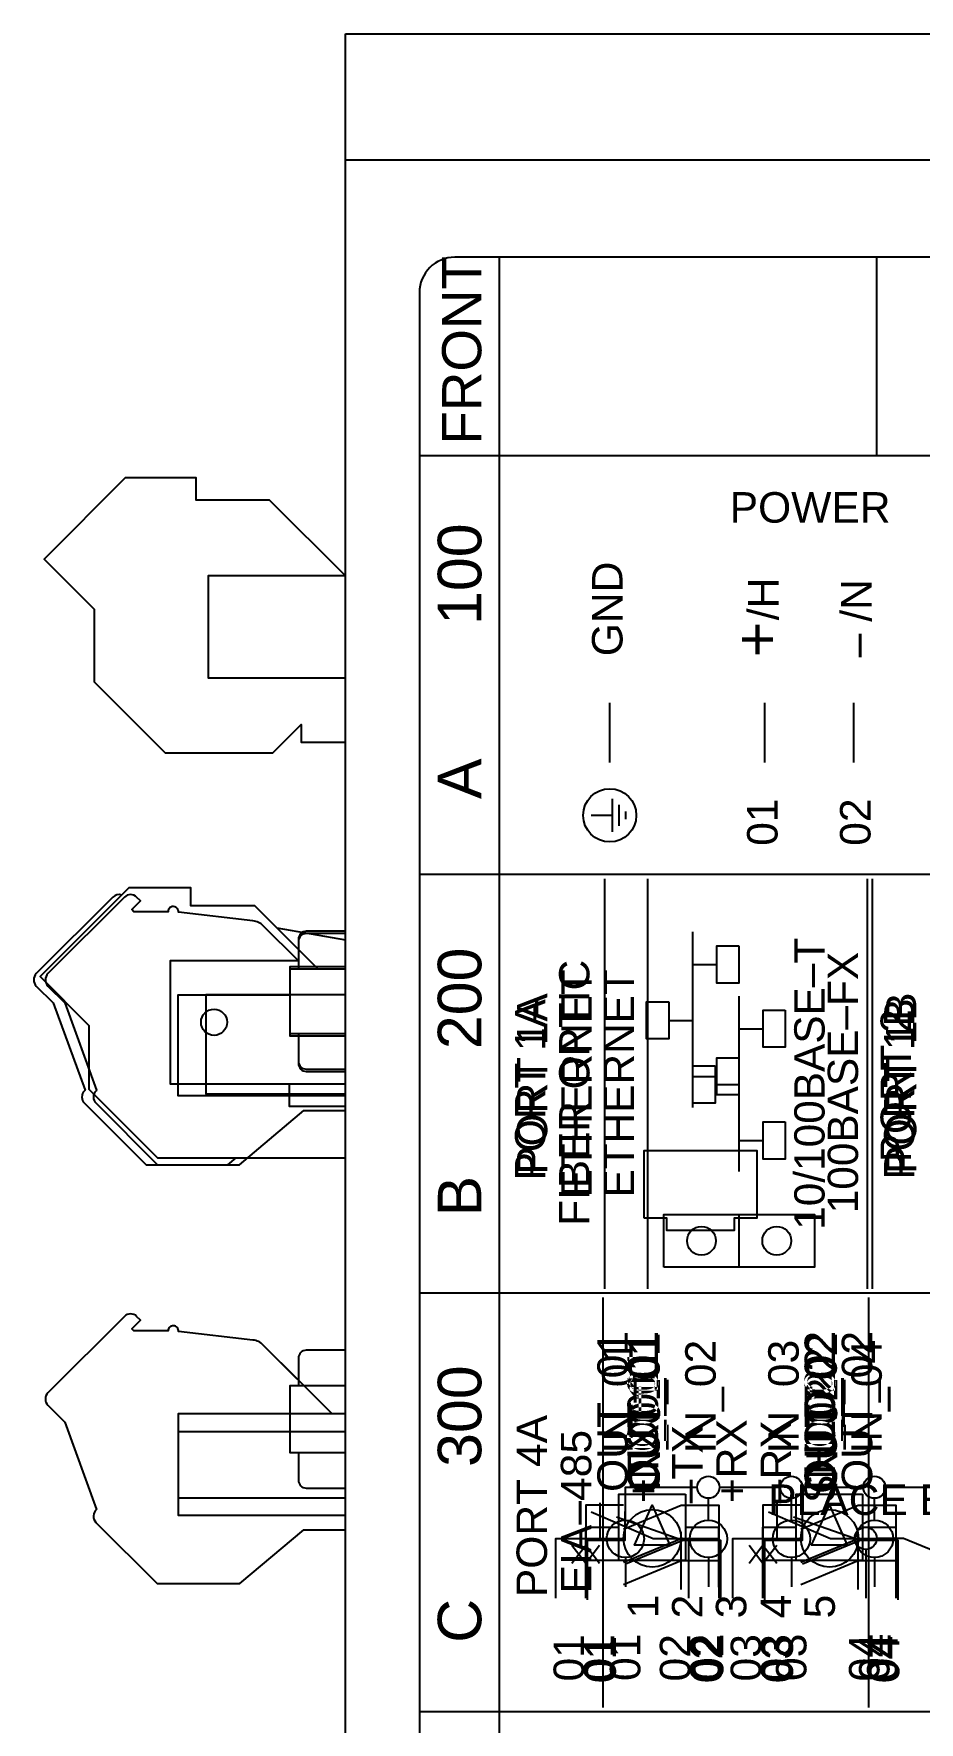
# Model space of a CAD drawing. Extents: x 0.3 to 23.7, y 0.2 to 17.8.
# Drawn here: x 8.648 to 10.647, y 5.042 to 8.852 of the extents above; entities that cross this region are included whole.
import ezdxf

# ---------------------------------------------------------------- set-up
doc = ezdxf.new("R2010")
doc.units = 0
doc.header["$MEASUREMENT"] = 0
for name, color, linetype in [('1_01__0-__NONE__EIA-232', 7, 'CONTINUOUS'), ('1_02__1-__NONE__EIA-485', 7, 'CONTINUOUS'), ('1_03__2-___1__10-100BASE-T', 7, 'CONTINUOUS'), ('1_04__3-___1__10-100BASE-T', 7, 'CONTINUOUS'), ('1_05__4-___1__100BASE-FX_M', 7, 'CONTINUOUS'), ('1_06__6-___2__10-100BASE-T', 7, 'CONTINUOUS'), ('1_07__8-___2__100BASE-FX_M', 7, 'CONTINUOUS'), ('2_01__0-__EMPTY', 7, 'CONTINUOUS'), ('2_02__A-__SERIAL_COMMUNICA', 7, 'CONTINUOUS'), ('2_03__B-___3__DI___4__DO__', 7, 'CONTINUOUS'), ('2_04__1-___4__DI___4__DO_E', 7, 'CONTINUOUS'), ('2_05__C-___4__DI___4__DO_F', 7, 'CONTINUOUS'), ('2_06__D-___4__DI___3__DO_E', 7, 'CONTINUOUS'), ('2_07__2A___8__DO__ELECTROM', 7, 'CONTINUOUS'), ('2_08__2B___8__DO__ELECTROM', 7, 'CONTINUOUS'), ('2_09__2C___8__DO_ELECTROME', 7, 'CONTINUOUS'), ('2_10__2D___8__DO_ELECTROME', 7, 'CONTINUOUS'), ('2_11__2G___8__DO_ELECTROME', 7, 'CONTINUOUS'), ('2_12__3-___8__DI', 7, 'CONTINUOUS'), ('2_13__4-___14__DI', 7, 'CONTINUOUS'), ('2_14__5-___8__AI___20_MA_O', 7, 'CONTINUOUS'), ('2_15__6-___4__AI___4__AO__', 7, 'CONTINUOUS'), ('6_00_____DWG', 7, 'CONTINUOUS')]:
    doc.layers.add(name, color=color, linetype=linetype)
doc.styles.add('ARIAL', font='arial.ttf')

msp = doc.modelspace()

# ---------------------------------------------------------------- linework, layer by layer
at = {"layer": '1_01__0-__NONE__EIA-232'}
for points in [[(10.5301, 6.0198), (10.5301, 6.9448)], [(9.3515, 6.7411), (9.2259, 6.7411), (9.2259, 6.5911), (9.3515, 6.5911)], [(9.3515, 6.455), (8.9743, 6.455), (8.9743, 6.6834), (9.2259, 6.6834)]]:
    msp.add_lwpolyline(points, dxfattribs=at)
for points in [[(9.2456, 6.7597), (9.1662, 6.8391, 0.169586), (9.1428, 6.8504), (8.9746, 6.8695, 1.058395), (8.9511, 6.8709), (8.8742, 6.8709), (8.8692, 6.8758), (8.8887, 6.8953), (8.8803, 6.9037, 0.414214), (8.8525, 6.9037), (8.6799, 6.7311, 0.414214), (8.6799, 6.7032), (8.7182, 6.6649), (8.7899, 6.468), (8.7885, 6.4666, 0.414214), (8.7885, 6.4387), (8.9277, 6.2996), (9.1122, 6.2996), (9.2581, 6.422), (9.3515, 6.422)], [(9.3515, 6.8216), (9.2633, 6.8216, 0.414214), (9.2456, 6.8039), (9.2456, 6.7411)], [(9.2456, 6.5911), (9.2456, 6.5283, 0.414214), (9.2633, 6.5106), (9.3515, 6.5106)]]:
    msp.add_lwpolyline(points, format="xyb", dxfattribs=at)
at = {"layer": '1_02__1-__NONE__EIA-485'}
for points in [[(10.5301, 6.0198), (10.5301, 6.9448)], [(9.3515, 6.7411), (9.2904, 6.7411), (9.1471, 6.8844), (9.0026, 6.8844), (9.0026, 6.9244), (8.8626, 6.9244), (8.6626, 6.7244), (8.7726, 6.6144), (8.7726, 6.4704), (8.9276, 6.3154), (9.3515, 6.3154)], [(9.1971, 6.8344), (9.3515, 6.8072)], [(9.3515, 6.4589), (9.0376, 6.4589), (9.0376, 6.6839), (9.3515, 6.6839)]]:
    msp.add_lwpolyline(points, dxfattribs=at)
msp.add_lwpolyline([(8.8466, 6.9084, 0.285461), (8.8263, 6.9037), (8.6537, 6.7311, 0.414214), (8.6537, 6.7032), (8.692, 6.6649), (8.7637, 6.468), (8.7623, 6.4666, 0.414214), (8.7623, 6.4387), (8.9015, 6.2996), (9.086, 6.2996), (9.1049, 6.3154)], format="xyb", dxfattribs=at)
at = {"layer": '1_03__2-___1__10-100BASE-T'}
for points in [[(9.9377, 6.0198), (9.9377, 6.9448)], [(10.5301, 6.0198), (10.5301, 6.9448)], [(10.136, 6.4291), (10.136, 6.8253)], [(10.2403, 6.7938), (10.2403, 6.7098), (10.1903, 6.7098), (10.1903, 6.7938), (10.2403, 6.7938)], [(10.136, 6.7518), (10.1875, 6.7518)], [(9.3515, 6.7411), (9.2259, 6.7411), (9.2259, 6.5911), (9.3515, 6.5911)], [(9.3515, 6.455), (8.9743, 6.455), (8.9743, 6.6834), (9.2259, 6.6834)], [(10.0817, 6.6676), (10.0817, 6.5836), (10.0317, 6.5836), (10.0317, 6.6676), (10.0817, 6.6676)], [(10.0845, 6.6256), (10.136, 6.6256)], [(10.2403, 6.5414), (10.2403, 6.4573), (10.1903, 6.4573), (10.1903, 6.5414), (10.2403, 6.5414)], [(10.136, 6.4993), (10.1875, 6.4993)], [(10.0253, 6.1796), (10.0765, 6.1796), (10.0765, 6.152), (10.23, 6.152), (10.23, 6.1796), (10.2811, 6.1796), (10.2811, 6.3311), (10.0253, 6.3311), (10.0253, 6.1796)]]:
    msp.add_lwpolyline(points, dxfattribs=at)
for points in [[(9.2456, 6.7597), (9.1662, 6.8391, 0.169586), (9.1428, 6.8504), (8.9746, 6.8695, 1.058395), (8.9511, 6.8709), (8.8742, 6.8709), (8.8692, 6.8758), (8.8887, 6.8953), (8.8803, 6.9037, 0.414214), (8.8525, 6.9037), (8.6799, 6.7311, 0.414214), (8.6799, 6.7032), (8.7182, 6.6649), (8.7899, 6.468), (8.7885, 6.4666, 0.414214), (8.7885, 6.4387), (8.9277, 6.2996), (9.1122, 6.2996), (9.2581, 6.422), (9.3515, 6.422)], [(9.3515, 6.8216), (9.2633, 6.8216, 0.414214), (9.2456, 6.8039), (9.2456, 6.7411)], [(9.2456, 6.5911), (9.2456, 6.5283, 0.414214), (9.2633, 6.5106), (9.3515, 6.5106)]]:
    msp.add_lwpolyline(points, format="xyb", dxfattribs=at)
at = {"layer": '1_04__3-___1__10-100BASE-T'}
for points in [[(9.9377, 6.0198), (9.9377, 6.9448)], [(10.5301, 6.0198), (10.5301, 6.9448)], [(9.3515, 6.7411), (9.2904, 6.7411), (9.1471, 6.8844), (9.0026, 6.8844), (9.0026, 6.9244), (8.8626, 6.9244), (8.6626, 6.7244), (8.7726, 6.6144), (8.7726, 6.4704), (8.9276, 6.3154), (9.3515, 6.3154)], [(9.1971, 6.8344), (9.3515, 6.8072)], [(10.136, 6.4291), (10.136, 6.8253)], [(10.2403, 6.7938), (10.2403, 6.7098), (10.1903, 6.7098), (10.1903, 6.7938), (10.2403, 6.7938)], [(10.136, 6.7518), (10.1875, 6.7518)], [(9.3515, 6.4589), (9.0376, 6.4589), (9.0376, 6.6839), (9.3515, 6.6839)], [(10.0817, 6.6676), (10.0817, 6.5836), (10.0317, 6.5836), (10.0317, 6.6676), (10.0817, 6.6676)], [(10.0845, 6.6256), (10.136, 6.6256)], [(10.2403, 6.5414), (10.2403, 6.4573), (10.1903, 6.4573), (10.1903, 6.5414), (10.2403, 6.5414)], [(10.136, 6.4993), (10.1875, 6.4993)], [(10.0253, 6.1796), (10.0765, 6.1796), (10.0765, 6.152), (10.23, 6.152), (10.23, 6.1796), (10.2811, 6.1796), (10.2811, 6.3311), (10.0253, 6.3311), (10.0253, 6.1796)]]:
    msp.add_lwpolyline(points, dxfattribs=at)
msp.add_lwpolyline([(8.8466, 6.9084, 0.285461), (8.8263, 6.9037), (8.6537, 6.7311, 0.414214), (8.6537, 6.7032), (8.692, 6.6649), (8.7637, 6.468), (8.7623, 6.4666, 0.414214), (8.7623, 6.4387), (8.9015, 6.2996), (9.086, 6.2996), (9.1049, 6.3154)], format="xyb", dxfattribs=at)
at = {"layer": '1_05__4-___1__100BASE-FX_M'}
for points in [[(10.0343, 6.0198), (10.0343, 6.9448)], [(10.5421, 6.0198), (10.5421, 6.9448)], [(9.3515, 6.4815), (8.9567, 6.4815), (8.9567, 6.761), (9.2456, 6.761)], [(9.3515, 6.7462), (9.2259, 6.7462), (9.2259, 6.5962), (9.3515, 6.5962)], [(10.2405, 6.2842), (10.2405, 6.6804)], [(10.3448, 6.6489), (10.3448, 6.5649), (10.2949, 6.5649), (10.2949, 6.6489), (10.3448, 6.6489)], [(10.2405, 6.6069), (10.2921, 6.6069)], [(10.1862, 6.5227), (10.1862, 6.4386), (10.1363, 6.4386), (10.1363, 6.5227), (10.1862, 6.5227)], [(9.2245, 6.4815), (9.2245, 6.4319), (9.3515, 6.4319)], [(10.189, 6.4807), (10.2405, 6.4807)], [(10.3448, 6.3964), (10.3448, 6.3124), (10.2949, 6.3124), (10.2949, 6.3964), (10.3448, 6.3964)], [(10.2405, 6.3544), (10.2921, 6.3544)], [(10.0706, 6.0687), (10.0706, 6.1877), (10.4106, 6.1877), (10.4106, 6.0687), (10.0706, 6.0687)], [(10.2406, 6.0687), (10.2406, 6.1877)]]:
    msp.add_lwpolyline(points, dxfattribs=at)
for points in [[(9.3515, 6.8267), (9.2633, 6.8267, 0.414214), (9.2456, 6.809), (9.2456, 6.7462)], [(9.2456, 6.5962), (9.2456, 6.5334, 0.414214), (9.2633, 6.5157), (9.3515, 6.5157)]]:
    msp.add_lwpolyline(points, format="xyb", dxfattribs=at)
for centre, radius in [((9.0551, 6.6213), 0.0295), ((10.1556, 6.1281), 0.0325), ((10.3256, 6.1281), 0.0325)]:
    msp.add_circle(centre, radius, dxfattribs=at)
at = {"layer": '1_06__6-___2__10-100BASE-T'}
for points in [[(9.9377, 6.0198), (9.9377, 6.9448)], [(10.5421, 6.0198), (10.5421, 6.9448)], [(10.136, 6.4291), (10.136, 6.8253)], [(10.2403, 6.7938), (10.2403, 6.7098), (10.1903, 6.7098), (10.1903, 6.7938), (10.2403, 6.7938)], [(9.3515, 6.4815), (8.9567, 6.4815), (8.9567, 6.761), (9.2456, 6.761)], [(9.3515, 6.7462), (9.2259, 6.7462), (9.2259, 6.5962), (9.3515, 6.5962)], [(10.136, 6.7518), (10.1875, 6.7518)], [(10.0817, 6.6676), (10.0817, 6.5836), (10.0317, 6.5836), (10.0317, 6.6676), (10.0817, 6.6676)], [(10.0845, 6.6256), (10.136, 6.6256)], [(10.2403, 6.5414), (10.2403, 6.4573), (10.1903, 6.4573), (10.1903, 6.5414), (10.2403, 6.5414)], [(10.136, 6.4993), (10.1875, 6.4993)], [(10.0253, 6.1796), (10.0765, 6.1796), (10.0765, 6.152), (10.23, 6.152), (10.23, 6.1796), (10.2811, 6.1796), (10.2811, 6.3311), (10.0253, 6.3311), (10.0253, 6.1796)]]:
    msp.add_lwpolyline(points, dxfattribs=at)
for points in [[(9.3515, 6.8267), (9.2633, 6.8267, 0.414214), (9.2456, 6.809), (9.2456, 6.7462)], [(9.2456, 6.5962), (9.2456, 6.5334, 0.414214), (9.2633, 6.5157), (9.3515, 6.5157)]]:
    msp.add_lwpolyline(points, format="xyb", dxfattribs=at)
msp.add_circle((9.0551, 6.6213), 0.0295, dxfattribs=at)
at = {"layer": '1_07__8-___2__100BASE-FX_M'}
for points in [[(10.0343, 6.0198), (10.0343, 6.9448)], [(10.5421, 6.0198), (10.5421, 6.9448)], [(9.3515, 6.4815), (8.9567, 6.4815), (8.9567, 6.761), (9.2456, 6.761)], [(9.3515, 6.7462), (9.2259, 6.7462), (9.2259, 6.5962), (9.3515, 6.5962)], [(10.2405, 6.2842), (10.2405, 6.6804)], [(10.3448, 6.6489), (10.3448, 6.5649), (10.2949, 6.5649), (10.2949, 6.6489), (10.3448, 6.6489)], [(10.2405, 6.6069), (10.2921, 6.6069)], [(10.1862, 6.5227), (10.1862, 6.4386), (10.1363, 6.4386), (10.1363, 6.5227), (10.1862, 6.5227)], [(9.2245, 6.4815), (9.2245, 6.4319), (9.3515, 6.4319)], [(10.189, 6.4807), (10.2405, 6.4807)], [(10.3448, 6.3964), (10.3448, 6.3124), (10.2949, 6.3124), (10.2949, 6.3964), (10.3448, 6.3964)], [(10.2405, 6.3544), (10.2921, 6.3544)], [(10.0706, 6.0687), (10.0706, 6.1877), (10.4106, 6.1877), (10.4106, 6.0687), (10.0706, 6.0687)], [(10.2406, 6.0687), (10.2406, 6.1877)]]:
    msp.add_lwpolyline(points, dxfattribs=at)
for points in [[(9.3515, 6.8267), (9.2633, 6.8267, 0.414214), (9.2456, 6.809), (9.2456, 6.7462)], [(9.2456, 6.5962), (9.2456, 6.5334, 0.414214), (9.2633, 6.5157), (9.3515, 6.5157)]]:
    msp.add_lwpolyline(points, format="xyb", dxfattribs=at)
for centre, radius in [((9.0551, 6.6213), 0.0295), ((10.1556, 6.1281), 0.0325), ((10.3256, 6.1281), 0.0325)]:
    msp.add_circle(centre, radius, dxfattribs=at)
at = {"layer": '2_02__A-__SERIAL_COMMUNICA'}
for points in [[(9.9334, 5.0748), (9.9334, 5.9998)], [(10.5334, 5.0748), (10.5334, 5.9998)], [(9.3515, 5.8006), (9.2259, 5.8006), (9.2259, 5.6506), (9.3515, 5.6506)], [(9.2259, 5.7372), (8.9743, 5.7372), (8.9743, 5.5088), (9.3515, 5.5088)], [(8.9743, 5.6978), (9.2259, 5.6978)], [(8.9743, 5.5482), (9.3515, 5.5482)]]:
    msp.add_lwpolyline(points, dxfattribs=at)
for points in [[(9.2456, 5.8135), (9.1662, 5.8929, 0.169586), (9.1428, 5.9042), (8.9746, 5.9234, 0.430941), (8.9636, 5.9365, 0.430926), (8.9511, 5.9247), (8.8741, 5.9247), (8.8692, 5.9296), (8.8887, 5.9491), (8.8803, 5.9575, 0.414218), (8.8525, 5.9575), (8.6799, 5.7849, 0.414213), (8.6799, 5.757), (8.7181, 5.7188), (8.7898, 5.5218, 0.440578), (8.7884, 5.4926), (8.9265, 5.3545), (9.1135, 5.3545), (9.2581, 5.4759), (9.3515, 5.4759)], [(9.3515, 5.8811), (9.2633, 5.8811, 0.414214), (9.2456, 5.8634), (9.2456, 5.8006)], [(9.2456, 5.6506), (9.2456, 5.5878, 0.414214), (9.2633, 5.5701), (9.3515, 5.5701)]]:
    msp.add_lwpolyline(points, format="xyb", dxfattribs=at)
at = {"layer": '2_03__B-___3__DI___4__DO__'}
msp.add_lwpolyline([(9.3216, 5.7375), (9.1662, 5.8929, 0.169586), (9.1428, 5.9042), (8.9746, 5.9234, 0.430941), (8.9636, 5.9365, 0.430926), (8.9511, 5.9247), (8.8741, 5.9247), (8.8692, 5.9296), (8.8887, 5.9491), (8.8803, 5.9575, 0.414218), (8.8525, 5.9575), (8.6799, 5.7849, 0.414213), (8.6799, 5.757), (8.7181, 5.7188), (8.7898, 5.5218, 0.440578), (8.7884, 5.4926), (8.9265, 5.3545), (9.1135, 5.3545), (9.2581, 5.4759), (9.3515, 5.4759)], format="xyb", dxfattribs=at)
for points in [[(9.3515, 5.7372), (8.9743, 5.7372), (8.9743, 5.5088), (9.3515, 5.5088)], [(8.9743, 5.6978), (9.3515, 5.6978)], [(8.9743, 5.5482), (9.3515, 5.5482)], [(9.8947, 5.3214), (9.8947, 5.4564), (9.9798, 5.4564)], [(9.9798, 5.4027), (10.1098, 5.4564), (10.1948, 5.4564), (10.1948, 5.3214)], [(10.2947, 5.3214), (10.2947, 5.4564), (10.3797, 5.4564)], [(10.3798, 5.4027), (10.5098, 5.4564), (10.5948, 5.4564), (10.5948, 5.3214)]]:
    msp.add_lwpolyline(points, dxfattribs=at)
at = {"layer": '2_04__1-___4__DI___4__DO_E'}
msp.add_lwpolyline([(9.3216, 5.7375), (9.1662, 5.8929, 0.169586), (9.1428, 5.9042), (8.9746, 5.9234, 0.430941), (8.9636, 5.9365, 0.430926), (8.9511, 5.9247), (8.8741, 5.9247), (8.8692, 5.9296), (8.8887, 5.9491), (8.8803, 5.9575, 0.414218), (8.8525, 5.9575), (8.6799, 5.7849, 0.414213), (8.6799, 5.757), (8.7181, 5.7188), (8.7898, 5.5218, 0.440578), (8.7884, 5.4926), (8.9265, 5.3545), (9.1135, 5.3545), (9.2581, 5.4759), (9.3515, 5.4759)], format="xyb", dxfattribs=at)
for points in [[(9.3515, 5.7372), (8.9743, 5.7372), (8.9743, 5.5088), (9.3515, 5.5088)], [(8.9743, 5.6978), (9.3515, 5.6978)], [(8.9743, 5.5482), (9.3515, 5.5482)], [(9.8945, 5.3214), (9.8945, 5.4564), (9.9796, 5.4564)], [(9.9797, 5.4027), (10.1096, 5.4564), (10.1946, 5.4564), (10.1946, 5.3214)], [(10.2945, 5.3214), (10.2945, 5.4564), (10.3796, 5.4564)], [(10.3796, 5.4027), (10.5096, 5.4564), (10.5946, 5.4564), (10.5946, 5.3214)]]:
    msp.add_lwpolyline(points, dxfattribs=at)
at = {"layer": '2_05__C-___4__DI___4__DO_F'}
msp.add_lwpolyline([(9.3216, 5.7375), (9.1662, 5.8929, 0.169586), (9.1428, 5.9042), (8.9746, 5.9234, 0.430941), (8.9636, 5.9365, 0.430926), (8.9511, 5.9247), (8.8741, 5.9247), (8.8692, 5.9296), (8.8887, 5.9491), (8.8803, 5.9575, 0.414218), (8.8525, 5.9575), (8.6799, 5.7849, 0.414213), (8.6799, 5.757), (8.7181, 5.7188), (8.7898, 5.5218, 0.440578), (8.7884, 5.4926), (8.9265, 5.3545), (9.1135, 5.3545), (9.2581, 5.4759), (9.3515, 5.4759)], format="xyb", dxfattribs=at)
for points in [[(9.3515, 5.7372), (8.9743, 5.7372), (8.9743, 5.5088), (9.3515, 5.5088)], [(8.9743, 5.6978), (9.3515, 5.6978)], [(8.9743, 5.5482), (9.3515, 5.5482)], [(9.9796, 5.5313), (9.8945, 5.5313), (9.8945, 5.3213)], [(9.9797, 5.4776), (10.1096, 5.5313), (10.1946, 5.5313), (10.1946, 5.4063)], [(10.3796, 5.5313), (10.2945, 5.5313), (10.2945, 5.3213)], [(10.3796, 5.4776), (10.5096, 5.5313), (10.5946, 5.5313), (10.5946, 5.4063)], [(10.1096, 5.3413), (10.1096, 5.4713)], [(10.5096, 5.3413), (10.5096, 5.4713)], [(9.9796, 5.4063), (9.8945, 5.4063)], [(9.9797, 5.3526), (10.1096, 5.4063), (10.1946, 5.4063), (10.1946, 5.3213)], [(10.3796, 5.4063), (10.2945, 5.4063)], [(10.3796, 5.3526), (10.5096, 5.4063), (10.5946, 5.4063), (10.5946, 5.3213)]]:
    msp.add_lwpolyline(points, dxfattribs=at)
at = {"layer": '2_06__D-___4__DI___3__DO_E'}
msp.add_lwpolyline([(9.3216, 5.7375), (9.1662, 5.8929, 0.169586), (9.1428, 5.9042), (8.9746, 5.9234, 0.430941), (8.9636, 5.9365, 0.430926), (8.9511, 5.9247), (8.8741, 5.9247), (8.8692, 5.9296), (8.8887, 5.9491), (8.8803, 5.9575, 0.414218), (8.8525, 5.9575), (8.6799, 5.7849, 0.414213), (8.6799, 5.757), (8.7181, 5.7188), (8.7898, 5.5218, 0.440578), (8.7884, 5.4926), (8.9265, 5.3545), (9.1135, 5.3545), (9.2581, 5.4759), (9.3515, 5.4759)], format="xyb", dxfattribs=at)
for points in [[(9.3515, 5.7372), (8.9743, 5.7372), (8.9743, 5.5088), (9.3515, 5.5088)], [(8.9743, 5.6978), (9.3515, 5.6978)], [(8.9743, 5.5482), (9.3515, 5.5482)], [(9.8265, 5.3214), (9.8265, 5.4564), (9.9266, 5.4564), (9.9266, 5.5364)], [(10.2265, 5.3214), (10.2265, 5.4564), (10.3266, 5.4564), (10.3266, 5.4564), (10.3266, 5.5364)], [(9.9066, 5.5164), (10.0466, 5.4564), (10.1266, 5.4564), (10.1266, 5.3214)], [(10.3066, 5.5164), (10.4466, 5.4564), (10.5016, 5.4564)], [(10.7416, 5.4027), (10.6116, 5.4564), (10.5516, 5.4564)], [(10.5266, 5.4314), (10.5266, 5.3214)]]:
    msp.add_lwpolyline(points, dxfattribs=at)
msp.add_circle((10.5266, 5.4564), 0.025, dxfattribs=at)
at = {"layer": '2_07__2A___8__DO__ELECTROM'}
msp.add_lwpolyline([(9.3216, 5.7375), (9.1662, 5.8929, 0.169586), (9.1428, 5.9042), (8.9746, 5.9234, 0.430941), (8.9636, 5.9365, 0.430926), (8.9511, 5.9247), (8.8741, 5.9247), (8.8692, 5.9296), (8.8887, 5.9491), (8.8803, 5.9575, 0.414218), (8.8525, 5.9575), (8.6799, 5.7849, 0.414213), (8.6799, 5.757), (8.7181, 5.7188), (8.7898, 5.5218, 0.440578), (8.7884, 5.4926), (8.9265, 5.3545), (9.1135, 5.3545), (9.2581, 5.4759), (9.3515, 5.4759)], format="xyb", dxfattribs=at)
for points in [[(9.3515, 5.7372), (8.9743, 5.7372), (8.9743, 5.5088), (9.3515, 5.5088)], [(8.9743, 5.6978), (9.3515, 5.6978)], [(8.9743, 5.5482), (9.3515, 5.5482)], [(9.8985, 5.3175), (9.8985, 5.4525), (9.9836, 5.4525)], [(9.9837, 5.3988), (10.1136, 5.4525), (10.1986, 5.4525), (10.1986, 5.3175)], [(10.2985, 5.3175), (10.2985, 5.4525), (10.3836, 5.4525)], [(10.3836, 5.3988), (10.5136, 5.4525), (10.5986, 5.4525), (10.5986, 5.3175)]]:
    msp.add_lwpolyline(points, dxfattribs=at)
at = {"layer": '2_08__2B___8__DO__ELECTROM'}
msp.add_lwpolyline([(9.3216, 5.7375), (9.1662, 5.8929, 0.169586), (9.1428, 5.9042), (8.9746, 5.9234, 0.430941), (8.9636, 5.9365, 0.430926), (8.9511, 5.9247), (8.8741, 5.9247), (8.8692, 5.9296), (8.8887, 5.9491), (8.8803, 5.9575, 0.414218), (8.8525, 5.9575), (8.6799, 5.7849, 0.414213), (8.6799, 5.757), (8.7181, 5.7188), (8.7898, 5.5218, 0.440578), (8.7884, 5.4926), (8.9265, 5.3545), (9.1135, 5.3545), (9.2581, 5.4759), (9.3515, 5.4759)], format="xyb", dxfattribs=at)
for points in [[(9.3515, 5.7372), (8.9743, 5.7372), (8.9743, 5.5088), (9.3515, 5.5088)], [(8.9743, 5.6978), (9.3515, 5.6978)], [(8.9743, 5.5482), (9.3515, 5.5482)], [(9.8985, 5.3175), (9.8985, 5.4525), (9.9836, 5.4525), (9.9836, 5.5175)], [(9.9636, 5.505), (10.1136, 5.4525), (10.1986, 5.4525), (10.1986, 5.3175)], [(10.2985, 5.3175), (10.2985, 5.4525), (10.3836, 5.4525), (10.3836, 5.5175)], [(10.3636, 5.505), (10.5136, 5.4525), (10.5986, 5.4525), (10.5986, 5.3175)]]:
    msp.add_lwpolyline(points, dxfattribs=at)
at = {"layer": '2_09__2C___8__DO_ELECTROME'}
msp.add_lwpolyline([(9.3216, 5.7375), (9.1662, 5.8929, 0.169586), (9.1428, 5.9042), (8.9746, 5.9234, 0.430941), (8.9636, 5.9365, 0.430926), (8.9511, 5.9247), (8.8741, 5.9247), (8.8692, 5.9296), (8.8887, 5.9491), (8.8803, 5.9575, 0.414218), (8.8525, 5.9575), (8.6799, 5.7849, 0.414213), (8.6799, 5.757), (8.7181, 5.7188), (8.7898, 5.5218, 0.440578), (8.7884, 5.4926), (8.9265, 5.3545), (9.1135, 5.3545), (9.2581, 5.4759), (9.3515, 5.4759)], format="xyb", dxfattribs=at)
for points in [[(9.3515, 5.7372), (8.9743, 5.7372), (8.9743, 5.5088), (9.3515, 5.5088)], [(8.9743, 5.6978), (9.3515, 5.6978)], [(8.9743, 5.5482), (9.3515, 5.5482)], [(9.8985, 5.3175), (9.8985, 5.4525), (9.9836, 5.4525)], [(9.9837, 5.3988), (10.1136, 5.4525), (10.1986, 5.4525), (10.1986, 5.3175)], [(10.2985, 5.3175), (10.2985, 5.4525), (10.3836, 5.4525)], [(10.3836, 5.3988), (10.5136, 5.4525), (10.5986, 5.4525), (10.5986, 5.3175)]]:
    msp.add_lwpolyline(points, dxfattribs=at)
at = {"layer": '2_10__2D___8__DO_ELECTROME'}
msp.add_lwpolyline([(9.3216, 5.7375), (9.1662, 5.8929, 0.169586), (9.1428, 5.9042), (8.9746, 5.9234, 0.430941), (8.9636, 5.9365, 0.430926), (8.9511, 5.9247), (8.8741, 5.9247), (8.8692, 5.9296), (8.8887, 5.9491), (8.8803, 5.9575, 0.414218), (8.8525, 5.9575), (8.6799, 5.7849, 0.414213), (8.6799, 5.757), (8.7181, 5.7188), (8.7898, 5.5218, 0.440578), (8.7884, 5.4926), (8.9265, 5.3545), (9.1135, 5.3545), (9.2581, 5.4759), (9.3515, 5.4759)], format="xyb", dxfattribs=at)
for points in [[(9.3515, 5.7372), (8.9743, 5.7372), (8.9743, 5.5088), (9.3515, 5.5088)], [(8.9743, 5.6978), (9.3515, 5.6978)], [(8.9743, 5.5482), (9.3515, 5.5482)], [(9.8985, 5.3175), (9.8985, 5.4525), (9.9836, 5.4525)], [(9.9837, 5.3988), (10.1136, 5.4525), (10.1986, 5.4525), (10.1986, 5.3175)], [(10.2985, 5.3175), (10.2985, 5.4525), (10.3836, 5.4525)], [(10.3836, 5.3988), (10.5136, 5.4525), (10.5986, 5.4525), (10.5986, 5.3175)]]:
    msp.add_lwpolyline(points, dxfattribs=at)
at = {"layer": '2_11__2G___8__DO_ELECTROME'}
msp.add_lwpolyline([(9.3216, 5.7375), (9.1662, 5.8929, 0.169586), (9.1428, 5.9042), (8.9746, 5.9234, 0.430941), (8.9636, 5.9365, 0.430926), (8.9511, 5.9247), (8.8741, 5.9247), (8.8692, 5.9296), (8.8887, 5.9491), (8.8803, 5.9575, 0.414218), (8.8525, 5.9575), (8.6799, 5.7849, 0.414213), (8.6799, 5.757), (8.7181, 5.7188), (8.7898, 5.5218, 0.440578), (8.7884, 5.4926), (8.9265, 5.3545), (9.1135, 5.3545), (9.2581, 5.4759), (9.3515, 5.4759)], format="xyb", dxfattribs=at)
for points in [[(9.3515, 5.7372), (8.9743, 5.7372), (8.9743, 5.5088), (9.3515, 5.5088)], [(8.9743, 5.6978), (9.3515, 5.6978)], [(8.9743, 5.5482), (9.3515, 5.5482)], [(9.8985, 5.3175), (9.8985, 5.4525), (9.9836, 5.4525)], [(9.9837, 5.3988), (10.1136, 5.4525), (10.1986, 5.4525), (10.1986, 5.3175)], [(10.2985, 5.3175), (10.2985, 5.4525), (10.3836, 5.4525)], [(10.3836, 5.3988), (10.5136, 5.4525), (10.5986, 5.4525), (10.5986, 5.3175)]]:
    msp.add_lwpolyline(points, dxfattribs=at)
at = {"layer": '2_12__3-___8__DI'}
msp.add_lwpolyline([(9.3216, 5.7375), (9.1662, 5.8929, 0.169586), (9.1428, 5.9042), (8.9746, 5.9234, 0.430941), (8.9636, 5.9365, 0.430926), (8.9511, 5.9247), (8.8741, 5.9247), (8.8692, 5.9296), (8.8887, 5.9491), (8.8803, 5.9575, 0.414218), (8.8525, 5.9575), (8.6799, 5.7849, 0.414213), (8.6799, 5.757), (8.7181, 5.7188), (8.7898, 5.5218, 0.440578), (8.7884, 5.4926), (8.9265, 5.3545), (9.1135, 5.3545), (9.2581, 5.4759), (9.3515, 5.4759)], format="xyb", dxfattribs=at)
for points in [[(9.3515, 5.7372), (8.9743, 5.7372), (8.9743, 5.5088), (9.3515, 5.5088)], [(8.9743, 5.6978), (9.3515, 5.6978)], [(8.9743, 5.5482), (9.3515, 5.5482)], [(9.8948, 5.3214), (9.8948, 5.4564), (9.9798, 5.4564)], [(10.1098, 5.4564), (10.1948, 5.4564), (10.1948, 5.3214)], [(10.2949, 5.3214), (10.2949, 5.4564), (10.3799, 5.4564)], [(10.5099, 5.4564), (10.5949, 5.4564), (10.5949, 5.3214)]]:
    msp.add_lwpolyline(points, dxfattribs=at)
for centre in [(10.0448, 5.4564), (10.4449, 5.4564)]:
    msp.add_circle(centre, 0.065, dxfattribs=at)
at = {"layer": '2_13__4-___14__DI'}
msp.add_lwpolyline([(9.3216, 5.7375), (9.1662, 5.8929, 0.169586), (9.1428, 5.9042), (8.9746, 5.9234, 0.430941), (8.9636, 5.9365, 0.430926), (8.9511, 5.9247), (8.8741, 5.9247), (8.8692, 5.9296), (8.8887, 5.9491), (8.8803, 5.9575, 0.414218), (8.8525, 5.9575), (8.6799, 5.7849, 0.414213), (8.6799, 5.757), (8.7181, 5.7188), (8.7898, 5.5218, 0.440578), (8.7884, 5.4926), (8.9265, 5.3545), (9.1135, 5.3545), (9.2581, 5.4759), (9.3515, 5.4759)], format="xyb", dxfattribs=at)
for points in [[(9.3515, 5.7372), (8.9743, 5.7372), (8.9743, 5.5088), (9.3515, 5.5088)], [(8.9743, 5.6978), (9.3515, 5.6978)], [(9.9837, 5.4978), (9.9837, 5.5719), (10.1462, 5.5719)], [(10.1962, 5.5719), (10.3337, 5.5719)], [(10.3837, 5.5719), (10.5212, 5.5719)], [(10.5712, 5.5719), (10.7087, 5.5719)], [(8.9743, 5.5482), (9.3515, 5.5482)], [(10.1712, 5.4978), (10.1712, 5.5469)], [(10.3587, 5.4978), (10.3587, 5.5469)], [(10.5462, 5.4978), (10.5462, 5.5469)], [(9.9837, 5.4133), (9.9837, 5.3469)], [(10.1712, 5.4133), (10.1712, 5.3469)], [(10.3587, 5.4133), (10.3587, 5.3469)], [(10.5462, 5.4133), (10.5462, 5.3469)]]:
    msp.add_lwpolyline(points, dxfattribs=at)
for centre, radius in [((10.1712, 5.5719), 0.025), ((10.3587, 5.5719), 0.025), ((10.5462, 5.5719), 0.025), ((9.9837, 5.4555), 0.0422), ((10.1712, 5.4555), 0.0422), ((10.3587, 5.4555), 0.0422), ((10.5462, 5.4555), 0.0422)]:
    msp.add_circle(centre, radius, dxfattribs=at)
at = {"layer": '2_14__5-___8__AI___20_MA_O'}
msp.add_lwpolyline([(9.3216, 5.7375), (9.1662, 5.8929, 0.169586), (9.1428, 5.9042), (8.9746, 5.9234, 0.430941), (8.9636, 5.9365, 0.430926), (8.9511, 5.9247), (8.8741, 5.9247), (8.8692, 5.9296), (8.8887, 5.9491), (8.8803, 5.9575, 0.414218), (8.8525, 5.9575), (8.6799, 5.7849, 0.414213), (8.6799, 5.757), (8.7181, 5.7188), (8.7898, 5.5218, 0.440578), (8.7884, 5.4926), (8.9265, 5.3545), (9.1135, 5.3545), (9.2581, 5.4759), (9.3515, 5.4759)], format="xyb", dxfattribs=at)
for points in [[(9.3515, 5.7372), (8.9743, 5.7372), (8.9743, 5.5088), (9.3515, 5.5088)], [(8.9743, 5.6978), (9.3515, 5.6978)], [(8.9743, 5.5482), (9.3515, 5.5482)], [(10.1193, 5.5564), (10.1193, 5.4064), (9.9693, 5.4064), (9.9693, 5.5564), (10.1193, 5.5564)], [(10.0842, 5.4414), (10.0042, 5.4414), (10.0443, 5.5314), (10.0842, 5.4414)], [(10.5193, 5.5564), (10.5193, 5.4064), (10.3693, 5.4064), (10.3693, 5.5564), (10.5193, 5.5564)], [(10.4843, 5.4414), (10.4043, 5.4414), (10.4443, 5.5314), (10.4843, 5.4414)], [(9.8942, 5.3464), (9.8942, 5.4814), (9.9693, 5.4814)], [(10.1193, 5.4814), (10.1944, 5.4814), (10.1944, 5.3464)], [(10.2943, 5.3464), (10.2942, 5.4814), (10.3693, 5.4814)], [(10.5194, 5.4814), (10.5945, 5.4814), (10.5945, 5.3464)], [(9.863, 5.4002), (9.8942, 5.4414), (9.9254, 5.4002)], [(10.263, 5.4002), (10.2943, 5.4414), (10.3255, 5.4002)]]:
    msp.add_lwpolyline(points, dxfattribs=at)
at = {"layer": '2_15__6-___4__AI___4__AO__'}
msp.add_lwpolyline([(9.3216, 5.7375), (9.1662, 5.8929, 0.169586), (9.1428, 5.9042), (8.9746, 5.9234, 0.430941), (8.9636, 5.9365, 0.430926), (8.9511, 5.9247), (8.8741, 5.9247), (8.8692, 5.9296), (8.8887, 5.9491), (8.8803, 5.9575, 0.414218), (8.8525, 5.9575), (8.6799, 5.7849, 0.414213), (8.6799, 5.757), (8.7181, 5.7188), (8.7898, 5.5218, 0.440578), (8.7884, 5.4926), (8.9265, 5.3545), (9.1135, 5.3545), (9.2581, 5.4759), (9.3515, 5.4759)], format="xyb", dxfattribs=at)
for points in [[(9.3515, 5.7372), (8.9743, 5.7372), (8.9743, 5.5088), (9.3515, 5.5088)], [(8.9743, 5.6978), (9.3515, 5.6978)], [(8.9743, 5.5482), (9.3515, 5.5482)], [(10.1193, 5.5564), (10.1193, 5.4064), (9.9693, 5.4064), (9.9693, 5.5564), (10.1193, 5.5564)], [(10.0842, 5.4414), (10.0042, 5.4414), (10.0443, 5.5314), (10.0842, 5.4414)], [(10.5193, 5.5564), (10.5193, 5.4064), (10.3693, 5.4064), (10.3693, 5.5564), (10.5193, 5.5564)], [(10.4843, 5.4414), (10.4043, 5.4414), (10.4443, 5.5314), (10.4843, 5.4414)], [(9.8942, 5.3464), (9.8942, 5.4814), (9.9693, 5.4814)], [(10.1193, 5.4814), (10.1944, 5.4814), (10.1944, 5.3464)], [(10.2943, 5.3464), (10.2942, 5.4814), (10.3693, 5.4814)], [(10.5194, 5.4814), (10.5945, 5.4814), (10.5945, 5.3464)], [(9.863, 5.4414), (9.8942, 5.4002), (9.9254, 5.4414)], [(10.263, 5.4414), (10.2943, 5.4002), (10.3255, 5.4414)]]:
    msp.add_lwpolyline(points, dxfattribs=at)
at = {"layer": '6_00_____DWG'}
msp.add_lwpolyline([(9.3515, 8.8524), (14.4705, 8.8524), (14.4705, 1.569), (9.3515, 1.569)], close=True, dxfattribs=at)
for points in [[(14.4705, 8.567), (9.3515, 8.567)], [(9.6985, 8.3481), (9.6985, 2.0231)], [(10.5509, 8.3481), (10.5509, 7.8998)], [(13.3887, 7.8998), (9.5187, 7.8998)], [(9.3515, 7.6288), (9.1805, 7.7998), (9.0145, 7.7998), (9.0145, 7.8498), (8.8545, 7.8498), (8.6715, 7.6668), (8.7845, 7.5538), (8.7845, 7.3898), (8.9445, 7.2298), (9.1875, 7.2298), (9.2515, 7.2938), (9.2515, 7.2538), (9.3515, 7.2538)], [(9.3515, 7.6288), (9.0415, 7.6288), (9.0415, 7.3988), (9.3515, 7.3988)], [(9.9485, 7.2075), (9.9485, 7.3425)], [(9.9485, 7.2075), (9.9485, 7.3425)], [(10.2985, 7.2075), (10.2985, 7.3425)], [(10.4986, 7.3425), (10.4986, 7.2075)], [(9.9545, 7.0884), (9.9065, 7.0884)], [(9.9545, 7.051), (9.9545, 7.1258)], [(9.9695, 7.0648), (9.9695, 7.1121)], [(9.9845, 7.0798), (9.9845, 7.0971)], [(13.3887, 6.9548), (9.5187, 6.9548)], [(13.3887, 6.0098), (9.5187, 6.0098)], [(13.3887, 5.0648), (9.5187, 5.0648)]]:
    msp.add_lwpolyline(points, dxfattribs=at)
msp.add_lwpolyline([(13.3087, 8.3481), (9.5987, 8.3481, 0.414213), (9.5187, 8.2681), (9.5187, 2.1031, 0.414212), (9.5987, 2.0231), (13.3087, 2.0231, 0.414211), (13.3887, 2.1031), (13.3887, 8.2681, 0.414219)], format="xyb", close=True, dxfattribs=at)
msp.add_circle((9.9484, 7.0884), 0.06, dxfattribs=at)

# ---------------------------------------------------------------- texts
at = {"layer": '1_01__0-__NONE__EIA-232', "style": 'ARIAL'}
msp.add_text('PORT 2', height=0.06846, rotation=90, dxfattribs=at).set_placement((10.6284, 6.3053))
at = {"layer": '1_02__1-__NONE__EIA-485', "style": 'ARIAL'}
msp.add_text('PORT 2', height=0.06846, rotation=90, dxfattribs=at).set_placement((10.6284, 6.3053))
at = {"layer": '1_03__2-___1__10-100BASE-T', "style": 'ARIAL'}
for s, height, p in [('10/100BASE–T', 0.068457, (10.4336, 6.1529)), ('ETHERNET', 0.06846, (9.9078, 6.2257)), ('PORT 2', 0.06846, (10.6284, 6.3053)), ('PORT 1', 0.06846, (9.8073, 6.2776))]:
    msp.add_text(s, height=height, rotation=90, dxfattribs=at).set_placement(p)
at = {"layer": '1_04__3-___1__10-100BASE-T', "style": 'ARIAL'}
for s, height, p in [('10/100BASE–T', 0.068457, (10.4336, 6.1529)), ('ETHERNET', 0.06846, (9.9078, 6.2257)), ('PORT 2', 0.06846, (10.6284, 6.3053)), ('PORT 1', 0.06846, (9.8073, 6.2776))]:
    msp.add_text(s, height=height, rotation=90, dxfattribs=at).set_placement(p)
at = {"layer": '1_05__4-___1__100BASE-FX_M', "style": 'ARIAL'}
for s, height, p in [('FIBER OPTIC', 0.068457, (9.9026, 6.1619)), ('100BASE–FX', 0.06846, (10.5092, 6.1902)), ('ETHERNET', 0.06846, (10.0031, 6.2257)), ('PORT 1A', 0.06846, (9.803, 6.2644))]:
    msp.add_text(s, height=height, rotation=90, dxfattribs=at).set_placement(p)
at = {"layer": '1_06__6-___2__10-100BASE-T', "style": 'ARIAL'}
for s, height, p in [('10/100BASE–T', 0.068457, (10.4336, 6.1529)), ('ETHERNET', 0.06846, (9.9078, 6.2257)), ('PORT 1A', 0.06846, (9.8073, 6.2776)), ('PORT 1B', 0.06846, (10.6407, 6.2794))]:
    msp.add_text(s, height=height, rotation=90, dxfattribs=at).set_placement(p)
at = {"layer": '1_07__8-___2__100BASE-FX_M', "style": 'ARIAL'}
for s, height, p in [('FIBER OPTIC', 0.068457, (9.9026, 6.1619)), ('100BASE–FX', 0.06846, (10.5092, 6.1902)), ('ETHERNET', 0.06846, (10.0031, 6.2257)), ('PORT 1A', 0.06846, (9.803, 6.2644)), ('PORT 1B', 0.06846, (10.6364, 6.2662))]:
    msp.add_text(s, height=height, rotation=90, dxfattribs=at).set_placement(p)
at = {"layer": '2_01__0-__EMPTY', "style": 'ARIAL'}
msp.add_text('PLACE EXPANSION CARD LABEL HERE', height=0.068833, dxfattribs=at).set_placement((10.3062, 5.5093))
at = {"layer": '2_02__A-__SERIAL_COMMUNICA', "style": 'ARIAL'}
for s, height, p in [('SHLD', 0.06883, (10.4569, 5.5361)), ('PORT 4A', 0.06883, (9.8069, 5.3237)), ('+RX', 0.06883, (10.258, 5.5358)), ('–RX', 0.06883, (10.358, 5.5358)), ('EIA–485', 0.06883, (9.9069, 5.3323)), ('+TX', 0.06883, (10.058, 5.5358)), ('–TX', 0.06883, (10.158, 5.5358)), ('1', 0.0688, (10.0579, 5.2759)), ('2', 0.0688, (10.1579, 5.2759)), ('3', 0.0688, (10.2569, 5.2759)), ('4', 0.0688, (10.3579, 5.2759)), ('5', 0.0688, (10.4568, 5.2759))]:
    msp.add_text(s, height=height, rotation=90, dxfattribs=at).set_placement(p)
at = {"layer": '2_03__B-___3__DI___4__DO__', "style": 'ARIAL'}
for s, p in [('OUT_01', (10.0574, 5.5613)), ('OUT_02', (10.4574, 5.5613)), ('01', (9.9584, 5.1335)), ('02', (10.1984, 5.1335)), ('03', (10.3584, 5.1335)), ('04', (10.5984, 5.1335))]:
    msp.add_text(s, height=0.06883, rotation=90, dxfattribs=at).set_placement(p)
at = {"layer": '2_04__1-___4__DI___4__DO_E', "style": 'ARIAL'}
for s, p in [('OUT_01', (10.0573, 5.5613)), ('OUT_01', (10.0572, 5.5612)), ('OUT_02', (10.4572, 5.5613)), ('OUT_02', (10.4572, 5.5612)), ('01', (9.9584, 5.1335)), ('01', (9.9584, 5.1333)), ('02', (10.1983, 5.1335)), ('02', (10.1984, 5.1333)), ('03', (10.3583, 5.1335)), ('03', (10.3583, 5.1333)), ('04', (10.5983, 5.1335)), ('04', (10.5984, 5.1333))]:
    msp.add_text(s, height=0.06883, rotation=90, dxfattribs=at).set_placement(p)
at = {"layer": '2_05__C-___4__DI___4__DO_F', "style": 'ARIAL'}
for s, p in [('OUT_01', (10.0613, 5.5574)), ('OUT_02', (10.4612, 5.5574)), ('01', (9.9623, 5.1295)), ('02', (10.2023, 5.1295)), ('03', (10.3623, 5.1295)), ('04', (10.6023, 5.1295))]:
    msp.add_text(s, height=0.06883, rotation=90, dxfattribs=at).set_placement(p)
at = {"layer": '2_06__D-___4__DI___3__DO_E', "style": 'ARIAL'}
for s, p in [('OUT_01', (9.9893, 5.5613)), ('OUT_02', (10.5412, 5.5613)), ('01', (9.8904, 5.1335)), ('02', (10.1304, 5.1335)), ('03', (10.2903, 5.1335)), ('04', (10.5575, 5.1335))]:
    msp.add_text(s, height=0.06883, rotation=90, dxfattribs=at).set_placement(p)
at = {"layer": '2_07__2A___8__DO__ELECTROM', "style": 'ARIAL'}
for s, p in [('OUT_01', (10.0613, 5.5575)), ('OUT_02', (10.4613, 5.5575)), ('01', (9.9624, 5.1296)), ('02', (10.2024, 5.1296)), ('03', (10.3623, 5.1296)), ('04', (10.6023, 5.1296))]:
    msp.add_text(s, height=0.06883, rotation=90, dxfattribs=at).set_placement(p)
at = {"layer": '2_08__2B___8__DO__ELECTROM', "style": 'ARIAL'}
for s, p in [('OUT_01', (10.0613, 5.5574)), ('OUT_02', (10.4613, 5.5574)), ('01', (9.9624, 5.1295)), ('02', (10.2024, 5.1295)), ('03', (10.3623, 5.1295)), ('04', (10.6023, 5.1295))]:
    msp.add_text(s, height=0.06883, rotation=90, dxfattribs=at).set_placement(p)
at = {"layer": '2_09__2C___8__DO_ELECTROME', "style": 'ARIAL'}
for s, p in [('OUT_01', (10.0613, 5.5574)), ('OUT_02', (10.4613, 5.5574)), ('01', (9.9624, 5.1295)), ('02', (10.2024, 5.1295)), ('03', (10.3623, 5.1295)), ('04', (10.6023, 5.1295))]:
    msp.add_text(s, height=0.06883, rotation=90, dxfattribs=at).set_placement(p)
at = {"layer": '2_10__2D___8__DO_ELECTROME', "style": 'ARIAL'}
for s, p in [('OUT_01', (10.0613, 5.5574)), ('OUT_02', (10.4613, 5.5574)), ('01', (9.9624, 5.1295)), ('02', (10.2024, 5.1295)), ('03', (10.3623, 5.1295)), ('04', (10.6023, 5.1295))]:
    msp.add_text(s, height=0.06883, rotation=90, dxfattribs=at).set_placement(p)
at = {"layer": '2_11__2G___8__DO_ELECTROME', "style": 'ARIAL'}
for s, p in [('OUT_01', (10.0613, 5.5574)), ('OUT_02', (10.4613, 5.5574)), ('01', (9.9624, 5.1295)), ('02', (10.2024, 5.1295)), ('03', (10.3623, 5.1295)), ('04', (10.6023, 5.1295))]:
    msp.add_text(s, height=0.06883, rotation=90, dxfattribs=at).set_placement(p)
at = {"layer": '2_12__3-___8__DI', "style": 'ARIAL'}
for s, p in [('IN_01', (10.062, 5.5623)), ('IN_02', (10.4621, 5.5623)), ('01', (9.9586, 5.1335)), ('02', (10.1986, 5.1335)), ('03', (10.3585, 5.1335)), ('04', (10.5985, 5.1335))]:
    msp.add_text(s, height=0.06883, rotation=90, dxfattribs=at).set_placement(p)
at = {"layer": '2_13__4-___14__DI', "style": 'ARIAL'}
for s, p in [('IN_01', (10.0002, 5.6481)), ('IN_02', (10.1877, 5.6481)), ('IN_03', (10.3752, 5.6481)), ('IN_04', (10.5627, 5.6481)), ('01', (10.0176, 5.1346)), ('02', (10.2051, 5.1346)), ('03', (10.3926, 5.1346)), ('04', (10.5801, 5.1346))]:
    msp.add_text(s, height=0.06883, rotation=90, dxfattribs=at).set_placement(p)
at = {"layer": '2_14__5-___8__AI___20_MA_O', "style": 'ARIAL'}
for s, p in [('AI_01', (10.0573, 5.5872)), ('AI_02', (10.4573, 5.5872)), ('01', (9.9584, 5.1584)), ('02', (10.1984, 5.1584)), ('03', (10.3583, 5.1584)), ('04', (10.5984, 5.1584))]:
    msp.add_text(s, height=0.06883, rotation=90, dxfattribs=at).set_placement(p)
at = {"layer": '2_15__6-___4__AI___4__AO__', "style": 'ARIAL'}
for s, p in [('AO_01', (10.0573, 5.5872)), ('AO_02', (10.4573, 5.5872)), ('01', (9.9584, 5.1584)), ('02', (10.1984, 5.1584)), ('03', (10.3583, 5.1584)), ('04', (10.5984, 5.1584))]:
    msp.add_text(s, height=0.06883, rotation=90, dxfattribs=at).set_placement(p)
at = {"layer": '6_00_____DWG', "style": 'ARIAL'}
for s, height, p in [('FRONT', 0.0885, (9.6585, 7.9251)), ('100', 0.09833, (9.6585, 7.5181)), ('GND', 0.06883, (9.9773, 7.4474)), ('/H', 0.06883, (10.3296, 7.5287)), ('– /N', 0.06883, (10.5396, 7.4452)), ('+', 0.0983, (10.3296, 7.4454)), ('A', 0.0983, (9.6585, 7.1252)), ('01', 0.06883, (10.3274, 7.0196)), ('02', 0.06883, (10.5373, 7.0196)), ('200', 0.09833, (9.6585, 6.5607)), ('B', 0.0983, (9.6585, 6.183)), ('300', 0.09833, (9.6585, 5.6178)), ('C', 0.0983, (9.6585, 5.2208))]:
    msp.add_text(s, height=height, rotation=90, dxfattribs=at).set_placement(p)
msp.add_text('POWER', height=0.06883, dxfattribs=at).set_placement((10.2193, 7.749))

doc.saveas('drawing.dxf')
